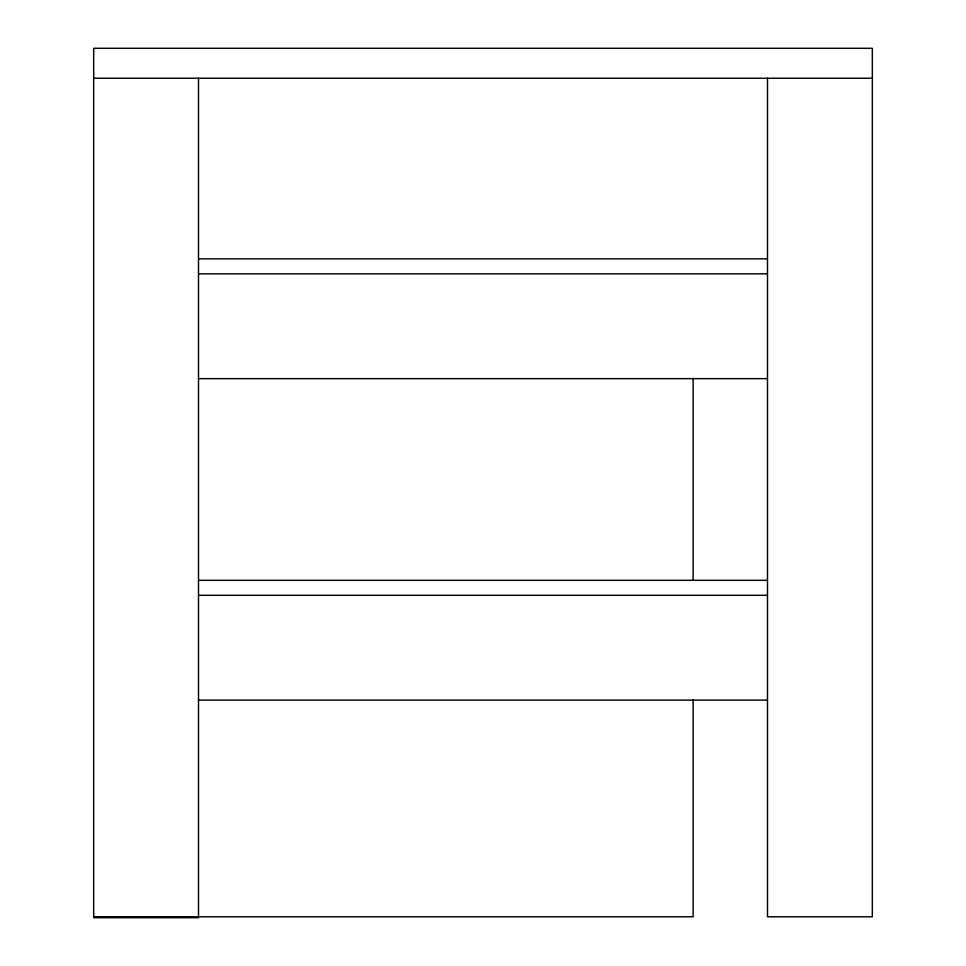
<?xml version="1.0" encoding="UTF-8"?>
<svg xmlns="http://www.w3.org/2000/svg" width="966" height="966" viewBox="0 0 966 966"><rect width="100%" height="100%" fill="white"/><g stroke="black" fill="none" stroke-linecap="round" stroke-linejoin="round"><path stroke-width="1.45" d="M93.678 78.246L872.322 78.246M198.501 258.852L767.499 258.852M198.501 273.825L767.499 273.825M198.501 378.648L767.499 378.648M198.501 580.325L767.499 580.325M198.501 595.298L767.499 595.298M198.501 700.121L767.499 700.121M93.678 916.77L693.141 916.77L693.141 699.529M767.499 78.246L767.499 916.77L872.322 916.77L872.322 48.3L93.678 48.3L93.678 917.7L198.501 917.7L198.501 78.246M693.141 378.177L693.141 580.337"/></g></svg>
